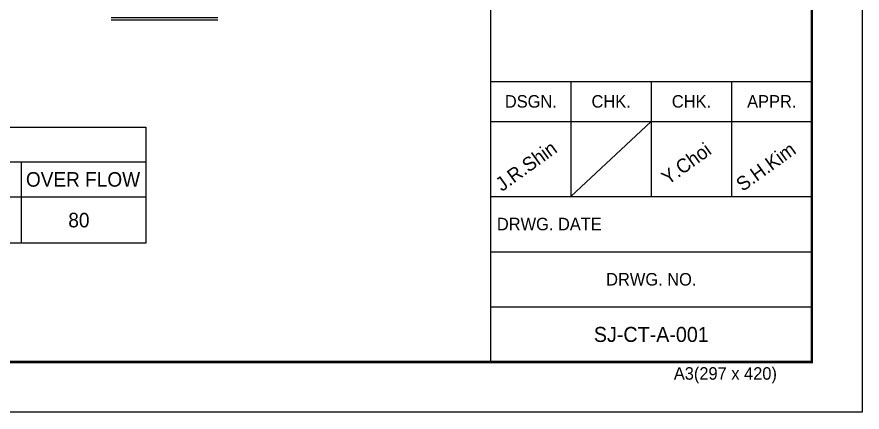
# Model space of a CAD drawing. Header units: millimetres. Extents: x 2023 to 34286, y 1728 to 24542.
# Drawn here: x 21350 to 34286, y 1728 to 7786 of the extents above; entities that cross this region are included whole.
import ezdxf
from ezdxf.enums import TextEntityAlignment as Align

# ---------------------------------------------------------------- set-up
doc = ezdxf.new("R2010")
doc.units = ezdxf.units.MM
for name, color, linetype in [('냉각탑_box', 1, 'Continuous'), ('냉각탑_form', 1, 'Continuous'), ('냉각탑_text', 3, 'Continuous')]:
    doc.layers.add(name, color=color, linetype=linetype)
doc.styles.add('돋움', font='Dotum.ttf')

# ---------------------------------------------------------------- blocks, each defined once
blk = doc.blocks.new('냉각탑form')
at = {"layer": 'Defpoints'}
blk.add_lwpolyline([(0, 297.07), (420.1, 297.07), (420.1, 0), (0, 0)], close=True, dxfattribs=at)
at = {"layer": '냉각탑_form'}
for p, q in [((346.08, 186.55), (346.08, 10)), ((346.08, 66.02), (410.1, 66.02)), ((362.09, 66.02), (362.09, 43.01)), ((378.09, 66.02), (378.09, 43.01)), ((394.1, 66.02), (394.1, 43.01)), ((346.08, 58.01), (410.1, 58.01)), ((378.09, 58.01), (362.09, 43.01)), ((346.08, 43.01), (410.1, 43.01)), ((346.08, 32.01), (410.1, 32.01)), ((346.08, 21.01), (410.1, 21.01))]:
    blk.add_line(p, q, dxfattribs=at)
at = {"layer": '냉각탑_form', "const_width": 0.5}
blk.add_lwpolyline([(10, 287.07), (10, 10), (410.1, 10), (410.1, 287.07)], close=True, dxfattribs=at)
at = {"layer": '냉각탑_form', "style": '돋움'}
for s, p in [('DSGN.', (354.09, 62.02)), ('CHK.', (370.09, 62.02)), ('CHK.', (386.09, 62.02)), ('APPR.', (402.1, 62.02)), ('DRWG. NO.', (378.09, 26.51))]:
    blk.add_text(s, height=2.501, dxfattribs=at).set_placement(p, align=Align.MIDDLE_CENTER)
for s, height, p in [('DRWG. DATE', 2.501, (347.32, 36.29)), ('A3(297 x 420)', 2.5006, (382.58, 6.47))]:
    blk.add_text(s, height=height, dxfattribs=at).set_placement(p)

msp = doc.modelspace()

# ---------------------------------------------------------------- linework, layer by layer
at = {"layer": '냉각탑_box'}
for p, q in [((22793.4, 7775.5), (24426.7, 7775.5)), ((22793.4, 7740.5), (24426.7, 7740.5)), ((16377.3, 5562.2), (23323.5, 5562.2)), ((21415.4, 5562.2), (21415.4, 4315.1)), ((4171.5, 5027.7), (23323.5, 5027.7))]:
    msp.add_line(p, q, dxfattribs=at)
msp.add_lwpolyline([(4171.5, 6096.7), (23323.5, 6096.7), (23323.5, 4315.1), (4171.5, 4315.1)], close=True, dxfattribs=at)

# ---------------------------------------------------------------- block references
at = {"layer": '냉각탑_form', "xscale": 76.7980057517581, "yscale": 76.7980057517581, "zscale": 76.7980057517581}
msp.add_blockref('냉각탑form', (2022.8, 1727.7), dxfattribs=at)

# ---------------------------------------------------------------- texts
at = {"layer": '냉각탑_text', "style": '돋움'}
for s, p in [('J.R.Shin', (28775.1, 5101.2)), ('Y.Choi', (31315.3, 5203.6)), ('S.H.Kim', (32457.6, 5101.2))]:
    msp.add_text(s, height=215.09, rotation=35.81856, dxfattribs=at).set_placement(p)
for s, height, p in [('OVER FLOW', 222.7, (22362.2, 5295)), ('80', 222.7, (22299.1, 4671.4)), ('SJ-CT-A-001', 230.45, (31059.5, 2918.4))]:
    msp.add_text(s, height=height, dxfattribs=at).set_placement(p, align=Align.MIDDLE_CENTER)

doc.saveas('drawing.dxf')
